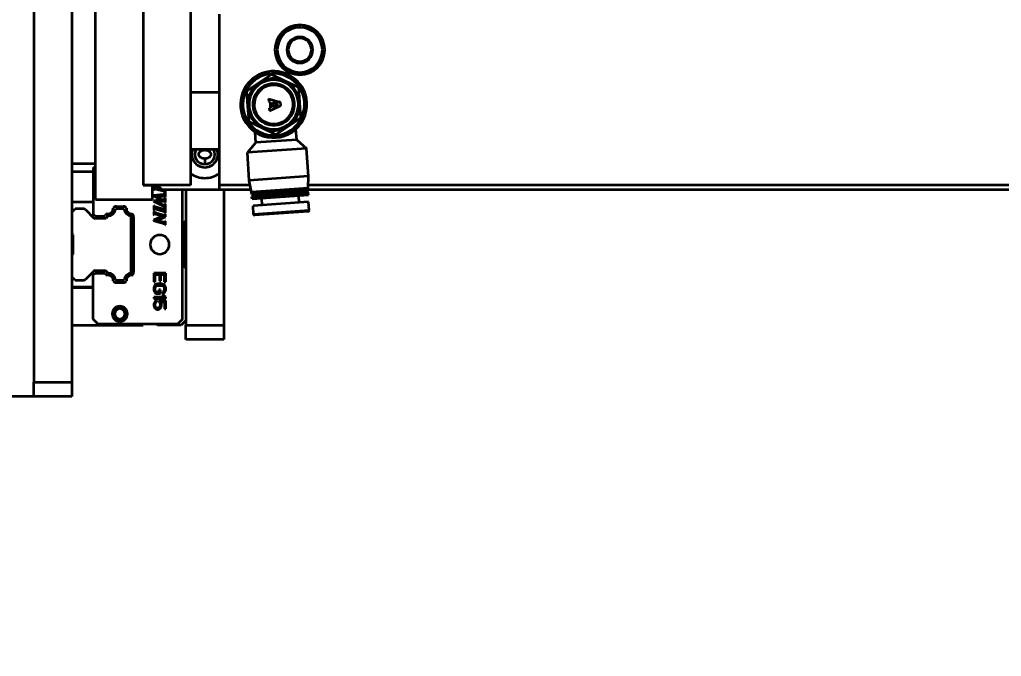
# Model space of a CAD drawing. Header units: millimetres. Extents: x 914 to 910632, y -176 to 682692.
# Drawn here: x 27056.8 to 27263.5, y 14472 to 14606.1 of the extents above; entities that cross this region are included whole.
import ezdxf

# ---------------------------------------------------------------- set-up
doc = ezdxf.new("R2010")
doc.units = ezdxf.units.MM
doc.layers.add('画图', color=3, linetype='Continuous', lineweight=30)
doc.styles.get("Standard").update_dxf_attribs({"font": 'arial.ttf'})
doc.dimstyles.new('INTE$0', dxfattribs={"dimscale": 80, "dimtxt": 3.5, "dimasz": 3, "dimexe": 3, "dimexo": 0, "dimgap": 1, "dimtad": 1, "dimdec": 0, "dimdsep": 46, "dimtxsty": 'Standard', "dimcen": 0, "dimclrd": 1, "dimclre": 1, "dimclrt": 3, "dimaunit": 1, "dimadec": 1, "dimazin": 2, "dimtfac": 1, "dimtdec": 0, "dimtmove": 0, "dimatfit": 0, "dimfxl": 1, "dimarcsym": 0})

# ---------------------------------------------------------------- blocks, each defined once
blk = doc.blocks.new('33333')
at = {"color": 7, "linetype": 'Continuous', "lineweight": 35}
for p, q in [((1176349.7, -765066.06), (1176349.7, -765414.06)), ((1176365.7, -765066.06), (1176365.7, -765414.06)), ((1176375.7, -765337.06), (1176375.7, -765143.06)), ((1176395.7, -765149.06), (1176395.7, -765331.06)), ((1176415.7, -765149.06), (1176415.7, -765331.06)), ((1176427.7, -765259.06), (1176427.7, -765331.06)), ((1176461.7, -765264.56), (1176461.7, -765263.56)), ((1176449.8, -765284.39), (1176444.54, -765287.95)), ((1176455.51, -765287.17), (1176449.8, -765284.39)), ((1176461.7, -765283.56), (1176461.7, -765284.56)), ((1176444.54, -765287.95), (1176439.28, -765291.5)), ((1176461.22, -765289.95), (1176455.51, -765287.17)), ((1176427.7, -765292.06), (1176415.7, -765292.06)), ((1176439.28, -765291.5), (1176439.72, -765297.84)), ((1176461.67, -765296.29), (1176461.22, -765289.95)), ((1176442.52, -765297.64), (1176441.92, -765297.68)), ((1176448.52, -765294.69), (1176452.97, -765295.96)), ((1176448.52, -765294.69), (1176448.6, -765295.75)), ((1176448.6, -765295.75), (1176449.11, -765295.9)), ((1176449.11, -765295.9), (1176449.29, -765298.44)), ((1176450.13, -765296.19), (1176450.26, -765298.01)), ((1176450.13, -765296.19), (1176452.16, -765296.77)), ((1176450.26, -765298.01), (1176452.19, -765297.15)), ((1176458.88, -765296.49), (1176459.47, -765296.44)), ((1176461.07, -765296.33), (1176461.67, -765296.29)), ((1176462.12, -765302.62), (1176461.67, -765296.29)), ((1176463.66, -765296.15), (1176464.66, -765296.08)), ((1176437.73, -765297.98), (1176436.73, -765298.05)), ((1176440.32, -765297.8), (1176439.72, -765297.84)), ((1176439.72, -765297.84), (1176440.17, -765304.17)), ((1176449.29, -765298.44), (1176448.8, -765298.66)), ((1176448.8, -765298.66), (1176448.88, -765299.72)), ((1176448.88, -765299.72), (1176453.1, -765297.84)), ((1176440.17, -765304.17), (1176445.88, -765306.95)), ((1176456.85, -765306.18), (1176462.12, -765302.62)), ((1176443.21, -765313.13), (1176442.9, -765308.69)), ((1176445.88, -765306.95), (1176451.59, -765309.73)), ((1176451.59, -765309.73), (1176456.85, -765306.18)), ((1176460.37, -765311.92), (1176460.05, -765307.48)), ((1176443.21, -765313.13), (1176439.6, -765317.3)), ((1176460.37, -765311.92), (1176443.21, -765313.13)), ((1176460.37, -765311.92), (1176464.53, -765315.54)), ((1176427.7, -765316.06), (1176415.7, -765316.06)), ((1176464.53, -765315.54), (1176439.6, -765317.3)), ((1176440.43, -765329.07), (1176439.6, -765317.3)), ((1176465.36, -765327.3), (1176464.53, -765315.54)), ((1176375.7, -765322.06), (1176365.7, -765322.06)), ((1176421.7, -765319.9), (1176421.7, -765322.26)), ((1176374.7, -765324.06), (1176375.7, -765323.06)), ((1176374.7, -765324.66), (1176375.7, -765323.66)), ((1176374.7, -765324.06), (1176374.7, -765324.66)), ((1176374.7, -765324.66), (1176374.7, -765343.25)), ((1176465.36, -765327.3), (1176440.43, -765329.07)), ((1176441.28, -765334.02), (1176440.43, -765329.07)), ((1176465.22, -765332.33), (1176465.36, -765327.3)), ((1176395.7, -765331.06), (1176399.7, -765331.06)), ((1176415.7, -765331.06), (1176395.7, -765331.06)), ((1176399.7, -765337.06), (1176399.7, -765331.06)), ((1176404.14, -765334.96), (1176400.12, -765335.41)), ((1176400.2, -765331.2), (1176400.2, -765333.04)), ((1176400.38, -765331.25), (1176400.2, -765331.2)), ((1176400.2, -765333.04), (1176400.38, -765333.1)), ((1176403.06, -765332.43), (1176401.23, -765331.92)), ((1176401.23, -765332.68), (1176404.09, -765333.48)), ((1176401.7, -765331.06), (1176403.7, -765333.06)), ((1176427.7, -765333.06), (1176403.7, -765333.06)), ((1176404.93, -765334.16), (1176405.12, -765334.22)), ((1176405.12, -765334.37), (1176404.93, -765334.32)), ((1176405.12, -765334.22), (1176405.12, -765333.06)), ((1176405.12, -765336.17), (1176405.12, -765334.37)), ((1176412.3, -765387.46), (1176412.3, -765333.06)), ((1176413.7, -765333.06), (1176413.7, -765390.06)), ((1176440.77, -765331.06), (1176427.7, -765331.06)), ((1176427.7, -765331.06), (1176427.7, -765333.06)), ((1176441.11, -765333.06), (1176427.7, -765333.06)), ((1176429.7, -765333.06), (1176429.7, -765390.06)), ((1176465.22, -765332.33), (1176441.28, -765334.02)), ((1176441.45, -765335.01), (1176441.38, -765334.01)), ((1176465.19, -765333.33), (1176441.45, -765335.01)), ((1176465.26, -765334.33), (1176441.52, -765336.01)), ((1176464.73, -765333.87), (1176441.98, -765335.47)), ((1176464.73, -765333.87), (1176465.19, -765333.33)), ((1176464.73, -765333.87), (1176465.26, -765334.33)), ((1176465.19, -765333.33), (1176465.12, -765332.33)), ((1176975.11, -765333.06), (1176465.17, -765333.06)), ((1176974.77, -765331.06), (1176465.26, -765331.06)), ((1176465.33, -765335.33), (1176465.26, -765334.33)), ((1176365.7, -765338.06), (1176374.7, -765338.06)), ((1176375.7, -765337.06), (1176399.7, -765337.06)), ((1176400.12, -765335.41), (1176400.12, -765335.55)), ((1176400.12, -765335.55), (1176403.34, -765337.25)), ((1176403.34, -765337.25), (1176400.12, -765337.68)), ((1176400.12, -765337.68), (1176400.12, -765337.83)), ((1176400.12, -765337.83), (1176404.03, -765339.78)), ((1176401.66, -765335.95), (1176404.14, -765335.68)), ((1176403.93, -765337.17), (1176401.66, -765335.95)), ((1176401.68, -765338.21), (1176404.08, -765337.86)), ((1176403.93, -765339.33), (1176401.68, -765338.21)), ((1176404.41, -765337.11), (1176403.93, -765337.17)), ((1176404.93, -765336.11), (1176405.12, -765336.17)), ((1176405.12, -765336.54), (1176404.93, -765336.49)), ((1176404.93, -765338.28), (1176405.12, -765338.34)), ((1176405.12, -765338.34), (1176405.12, -765336.54)), ((1176441.98, -765335.47), (1176441.45, -765335.01)), ((1176441.98, -765335.47), (1176441.52, -765336.01)), ((1176441.59, -765337.01), (1176441.52, -765336.01)), ((1176465.33, -765335.33), (1176441.59, -765337.01)), ((1176465.33, -765338.13), (1176441.99, -765339.78)), ((1176445.88, -765339.51), (1176445.68, -765336.72)), ((1176461.44, -765338.41), (1176461.24, -765335.62)), ((1176465.58, -765341.73), (1176465.33, -765338.13)), ((1176365.7, -765342.46), (1176367.1, -765341.06)), ((1176365.7, -765342.46), (1176365.7, -765351.36)), ((1176370.68, -765341.06), (1176367.1, -765341.06)), ((1176371.39, -765341.36), (1176374.92, -765344.89)), ((1176384.43, -765340.06), (1176387.36, -765340.06)), ((1176387.36, -765341.06), (1176384.43, -765341.06)), ((1176400.2, -765339.66), (1176400.2, -765341.51)), ((1176400.38, -765339.72), (1176400.2, -765339.66)), ((1176400.2, -765341.51), (1176400.38, -765341.56)), ((1176400.2, -765342.12), (1176400.2, -765343.61)), ((1176400.38, -765342.17), (1176400.2, -765342.12)), ((1176404.09, -765341.18), (1176401.23, -765340.38)), ((1176401.23, -765341.15), (1176404.09, -765341.95)), ((1176404.59, -765343.81), (1176402.23, -765343.16)), ((1176405.12, -765339.16), (1176404.93, -765339.11)), ((1176404.93, -765340.54), (1176405.12, -765340.59)), ((1176405.12, -765340.77), (1176404.93, -765340.72)), ((1176404.93, -765342.63), (1176405.12, -765342.68)), ((1176405.12, -765343.23), (1176404.93, -765343.18)), ((1176405.12, -765340.59), (1176405.12, -765339.16)), ((1176405.12, -765342.68), (1176405.12, -765340.77)), ((1176405.12, -765344.43), (1176405.12, -765343.23)), ((1176442.24, -765343.38), (1176441.99, -765339.78)), ((1176465.58, -765341.73), (1176442.24, -765343.38)), ((1176465.21, -765342.15), (1176442.67, -765343.75)), ((1176375.51, -765344.06), (1176374.7, -765343.25)), ((1176374.7, -765344.66), (1176374.7, -765343.25)), ((1176379.66, -765345.06), (1176375.34, -765345.06)), ((1176375.51, -765344.06), (1176379.25, -765344.06)), ((1176380.24, -765343.32), (1176379.67, -765343.89)), ((1176380.96, -765344.01), (1176380.08, -765344.89)), ((1176380.96, -765344), (1176381.04, -765344.01)), ((1176390.7, -765367.72), (1176390.7, -765344.4)), ((1176391.7, -765344.4), (1176391.7, -765367.72)), ((1176404.12, -765344.04), (1176400.12, -765345.74)), ((1176400.12, -765345.74), (1176400.12, -765345.94)), ((1176400.12, -765345.94), (1176402.92, -765346.72)), ((1176400.2, -765343.61), (1176400.38, -765343.66)), ((1176401.23, -765343.23), (1176404.12, -765344.04)), ((1176401.44, -765345.93), (1176405.12, -765344.43)), ((1176404.09, -765346.69), (1176401.44, -765345.93)), ((1176405.12, -765346.27), (1176404.93, -765346.22)), ((1176405.12, -765347.79), (1176405.12, -765346.27)), ((1176413.7, -765346.06), (1176412.7, -765347.06)), ((1176412.7, -765347.06), (1176412.7, -765348.46)), ((1176366.3, -765351.96), (1176365.7, -765351.36)), ((1176404.93, -765347.74), (1176405.12, -765347.79)), ((1176412.3, -765348.06), (1176413.3, -765349.06)), ((1176413.3, -765349.06), (1176413.3, -765363.06)), ((1176366.3, -765360.16), (1176366.3, -765351.96)), ((1176365.7, -765360.76), (1176366.3, -765360.16)), ((1176365.7, -765360.76), (1176365.7, -765369.66)), ((1176413.3, -765363.06), (1176412.3, -765364.06)), ((1176412.7, -765363.66), (1176412.7, -765365.06)), ((1176374.92, -765367.24), (1176371.39, -765370.77)), ((1176374.7, -765367.46), (1176374.7, -765368.88)), ((1176375.34, -765367.06), (1176379.66, -765367.06)), ((1176380.97, -765368.12), (1176380.08, -765367.24)), ((1176412.7, -765365.06), (1176413.7, -765366.06)), ((1176367.1, -765371.06), (1176365.7, -765369.66)), ((1176367.1, -765371.06), (1176370.68, -765371.06)), ((1176374.7, -765368.88), (1176375.51, -765368.06)), ((1176374.7, -765387.46), (1176374.7, -765368.88)), ((1176375.51, -765368.06), (1176379.25, -765368.06)), ((1176379.67, -765368.24), (1176380.24, -765368.81)), ((1176384.43, -765371.06), (1176387.36, -765371.06)), ((1176384.43, -765372.06), (1176387.36, -765372.06)), ((1176405.2, -765368.06), (1176400.2, -765368.06)), ((1176400.2, -765368.06), (1176400.2, -765371.81)), ((1176400.2, -765371.81), (1176400.83, -765371.81)), ((1176400.83, -765371.81), (1176400.83, -765368.69)), ((1176400.83, -765368.69), (1176402.54, -765368.69)), ((1176402.54, -765368.69), (1176402.54, -765371.4)), ((1176402.54, -765371.4), (1176403.17, -765371.4)), ((1176403.17, -765371.4), (1176403.17, -765368.69)), ((1176403.17, -765368.69), (1176404.56, -765368.69)), ((1176404.56, -765368.69), (1176404.56, -765371.81)), ((1176404.56, -765371.81), (1176405.2, -765371.81)), ((1176405.2, -765371.81), (1176405.2, -765368.06)), ((1176374.7, -765374.06), (1176365.7, -765374.06)), ((1176400.3, -765373.79), (1176400.2, -765374.31)), ((1176400.2, -765374.31), (1176400.2, -765375.25)), ((1176400.2, -765375.25), (1176400.3, -765375.77)), ((1176400.52, -765373.38), (1176400.3, -765373.79)), ((1176400.3, -765375.77), (1176400.52, -765376.19)), ((1176400.94, -765372.96), (1176400.52, -765373.38)), ((1176400.52, -765376.19), (1176400.94, -765376.61)), ((1176400.83, -765374.31), (1176400.94, -765373.9)), ((1176400.83, -765375.25), (1176400.83, -765374.31)), ((1176400.94, -765375.67), (1176400.83, -765375.25)), ((1176401.37, -765372.75), (1176400.94, -765372.96)), ((1176400.94, -765373.9), (1176401.15, -765373.58)), ((1176401.15, -765375.98), (1176400.94, -765375.67)), ((1176401.15, -765373.58), (1176401.47, -765373.38)), ((1176401.47, -765376.08), (1176401.15, -765375.98)), ((1176401.9, -765372.65), (1176401.37, -765372.75)), ((1176401.47, -765373.38), (1176401.9, -765373.27)), ((1176402.32, -765376.08), (1176401.47, -765376.08)), ((1176403.49, -765372.65), (1176401.9, -765372.65)), ((1176401.9, -765373.27), (1176403.49, -765373.27)), ((1176402.96, -765375.15), (1176402.32, -765375.15)), ((1176402.32, -765375.15), (1176402.32, -765376.08)), ((1176402.96, -765376.71), (1176402.96, -765375.15)), ((1176404.03, -765372.75), (1176403.49, -765372.65)), ((1176403.49, -765373.27), (1176403.92, -765373.38)), ((1176403.92, -765373.38), (1176404.24, -765373.58)), ((1176404.24, -765375.98), (1176403.92, -765376.08)), ((1176403.92, -765376.08), (1176403.92, -765376.71)), ((1176404.45, -765372.96), (1176404.03, -765372.75)), ((1176404.24, -765373.58), (1176404.45, -765373.9)), ((1176404.45, -765375.67), (1176404.24, -765375.98)), ((1176404.88, -765373.38), (1176404.45, -765372.96)), ((1176404.45, -765373.9), (1176404.56, -765374.31)), ((1176404.56, -765375.25), (1176404.45, -765375.67)), ((1176404.45, -765376.61), (1176404.88, -765376.19)), ((1176404.56, -765374.31), (1176404.56, -765375.25)), ((1176405.09, -765373.79), (1176404.88, -765373.38)), ((1176404.88, -765376.19), (1176405.09, -765375.77)), ((1176405.2, -765374.31), (1176405.09, -765373.79)), ((1176405.09, -765375.77), (1176405.2, -765375.25)), ((1176405.2, -765375.25), (1176405.2, -765374.31)), ((1176404.34, -765378.17), (1176400.2, -765378.17)), ((1176400.2, -765378.17), (1176400.2, -765378.79)), ((1176400.2, -765378.79), (1176405.2, -765378.79)), ((1176400.62, -765380.15), (1176400.3, -765380.67)), ((1176401.05, -765379.83), (1176400.62, -765380.15)), ((1176400.94, -765376.61), (1176401.37, -765376.71)), ((1176401.47, -765379.63), (1176401.05, -765379.83)), ((1176401.05, -765380.46), (1176401.47, -765380.25)), ((1176401.37, -765376.71), (1176402.96, -765376.71)), ((1176401.47, -765380.25), (1176401.47, -765379.63)), ((1176405.2, -765379.63), (1176402.43, -765379.63)), ((1176402.43, -765379.63), (1176402.43, -765380.36)), ((1176402.43, -765380.36), (1176402.75, -765380.77)), ((1176403.28, -765380.67), (1176402.96, -765380.15)), ((1176402.96, -765380.15), (1176404.66, -765380.15)), ((1176404.45, -765377.54), (1176403.6, -765377.54)), ((1176403.6, -765377.54), (1176404.34, -765378.17)), ((1176403.92, -765376.71), (1176404.45, -765376.61)), ((1176405.2, -765378.17), (1176404.45, -765377.54)), ((1176404.66, -765380.15), (1176404.66, -765383.17)), ((1176405.2, -765378.79), (1176405.2, -765378.17)), ((1176405.2, -765383.17), (1176405.2, -765379.63)), ((1176385.9, -765383.06), (1176385.9, -765382.06)), ((1176400.3, -765380.67), (1176400.2, -765381.19)), ((1176400.2, -765381.19), (1176400.2, -765381.81)), ((1176400.2, -765381.81), (1176400.3, -765382.33)), ((1176400.3, -765382.33), (1176400.62, -765382.86)), ((1176400.62, -765382.86), (1176401.05, -765383.17)), ((1176400.73, -765381.19), (1176400.83, -765380.77)), ((1176400.73, -765381.81), (1176400.73, -765381.19)), ((1176400.83, -765382.23), (1176400.73, -765381.81)), ((1176400.83, -765380.77), (1176401.05, -765380.46)), ((1176401.05, -765382.54), (1176400.83, -765382.23)), ((1176401.37, -765382.75), (1176401.05, -765382.54)), ((1176401.05, -765383.17), (1176401.58, -765383.38)), ((1176401.69, -765382.86), (1176401.37, -765382.75)), ((1176401.58, -765383.38), (1176402, -765383.38)), ((1176401.9, -765382.86), (1176401.69, -765382.86)), ((1176402.22, -765382.75), (1176401.9, -765382.86)), ((1176402, -765383.38), (1176402.54, -765383.17)), ((1176402.54, -765382.54), (1176402.22, -765382.75)), ((1176402.75, -765382.23), (1176402.54, -765382.54)), ((1176402.54, -765383.17), (1176402.96, -765382.86)), ((1176402.75, -765380.77), (1176402.86, -765381.19)), ((1176402.86, -765381.81), (1176402.75, -765382.23)), ((1176402.86, -765381.19), (1176402.86, -765381.81)), ((1176402.96, -765382.86), (1176403.28, -765382.33)), ((1176403.39, -765381.19), (1176403.28, -765380.67)), ((1176403.28, -765382.33), (1176403.39, -765381.81)), ((1176403.39, -765381.81), (1176403.39, -765381.19)), ((1176404.66, -765383.17), (1176405.2, -765383.17)), ((1176376.7, -765389.46), (1176374.7, -765387.46)), ((1176385.9, -765387.46), (1176385.9, -765388.46)), ((1176412.3, -765387.46), (1176410.3, -765389.46)), ((1176413.7, -765388.06), (1176411.7, -765390.06)), ((1176365.7, -765390.06), (1176395.7, -765390.06)), ((1176376.7, -765389.46), (1176410.3, -765389.46)), ((1176395.7, -765389.46), (1176395.7, -765390.06)), ((1176401.7, -765390.06), (1176401.1, -765389.46)), ((1176411.7, -765390.06), (1176401.7, -765390.06)), ((1176413.7, -765390.06), (1176429.7, -765390.06)), ((1176413.7, -765396.06), (1176413.7, -765390.06)), ((1176429.7, -765390.06), (1176429.7, -765396.06)), ((1176429.7, -765396.06), (1176413.7, -765396.06)), ((1176349.7, -765414.06), (1176365.7, -765414.06)), ((1176349.7, -765420.06), (1176349.7, -765414.06)), ((1176365.7, -765414.06), (1176365.7, -765420.06)), ((1176349.7, -765420.06), (1176337.7, -765420.06)), ((1176365.7, -765420.06), (1176349.7, -765420.06))]:
    blk.add_line(p, q, dxfattribs=at)
at = {"color": 8, "linetype": 'Continuous', "lineweight": 35}
for p, q in [((1176461.7, -765269.15), (1176461.7, -765268.56)), ((1176461.7, -765278.98), (1176461.7, -765279.56)), ((1176421.7, -765316.23), (1176421.7, -765316.06)), ((1176374.7, -765325.37), (1176365.7, -765325.37)), ((1176374.7, -765374.34), (1176365.7, -765374.34))]:
    blk.add_line(p, q, dxfattribs=at)
at = {"color": 7, "linetype": 'Continuous', "lineweight": 35}
for centre, radius, start, end in [((1176461.7, -765274.06), 10.5, 90, 270), ((1176461.7, -765274.06), 9.5, 90, 270), ((1176461.7, -765274.06), 10.5, 270, 90), ((1176461.7, -765274.06), 9.5, 270, 90), ((1176461.7, -765274.06), 5.5, 90, 270), ((1176461.7, -765274.06), 5.5, 270, 90), ((1176461.7, -765274.06), 4.92, 90, 270), ((1176461.7, -765274.06), 4.92, 270, 90), ((1176450.7, -765297.06), 14, 4.0439, 184.0439), ((1176450.7, -765297.06), 13, 4.0439, 184.0439), ((1176450.7, -765297.06), 11, 4.0439, 184.0439), ((1176450.7, -765297.06), 10.4, 4.0439, 184.0439), ((1176450.7, -765297.06), 8.8, 4.0439, 184.0439), ((1176450.7, -765297.06), 8.2, 4.0439, 184.0439), ((1176450.7, -765297.06), 14, 184.0439, 4.0439), ((1176450.7, -765297.06), 13, 184.0439, 4.0439), ((1176450.7, -765297.06), 11, 184.0439, 4.0439), ((1176450.7, -765297.06), 10.4, 184.0439, 4.0439), ((1176450.7, -765297.06), 8.8, 184.0439, 4.0439), ((1176450.7, -765297.06), 8.2, 184.0439, 4.0439), ((1176452.11, -765296.96), 0.2, 294.0439, 74.0439), ((1176452.69, -765296.92), 1, 294.0439, 74.0439), ((1176421.7, -765318.06), 5.5, 158.6763, 270), ((1176421.7, -765318.06), 4.2, 151.5631, 270), ((1176421.7, -765318.06), 5.5, 270, 21.3237), ((1176421.7, -765318.06), 4.2, 270, 28.4369), ((1176421.7, -765318.06), 10, 233.1301, 270), ((1176421.7, -765318.06), 10, 270, 306.8699), ((1176370.68, -765342.06), 1, 45, 90), ((1176381.37, -765344.45), 1.6, 119.4352, 134.9999), ((1176381.04, -765341.01), 2.1, 257.5339, 7.0266), ((1176381.04, -765341.01), 3, 269.9971, 355.8923), ((1176384.43, -765341.66), 1.6, 90.0003, 145.1244), ((1176384.43, -765341.66), 0.6, 89.9977, 132.3981), ((1176387.36, -765341.66), 1.6, 34.8756, 89.9998), ((1176387.36, -765341.66), 0.6, 47.6019, 90), ((1176390.75, -765341.01), 3, 184.1077, 265.8923), ((1176390.75, -765341.01), 2.1, 172.9734, 277.0266), ((1176390.1, -765344.4), 1.6, 0, 55.1244), ((1176465.18, -765341.75), 0.4, 274.0439, 4.0439), ((1176375.34, -765344.46), 0.6, 225, 270), ((1176379.25, -765343.46), 0.6, 270, 314.9999), ((1176379.66, -765344.46), 0.6, 270, 314.9999), ((1176390.1, -765344.4), 0.6, 0, 42.3981), ((1176442.64, -765343.35), 0.4, 184.0439, 274.0439), ((1176402.7, -765356.06), 4, 90, 270), ((1176402.7, -765356.06), 4, 270, 90), ((1176375.34, -765367.66), 0.6, 90, 135), ((1176379.66, -765367.66), 0.6, 45.0001, 90), ((1176390.1, -765367.72), 0.6, 317.6019, 0), ((1176390.1, -765367.72), 1.6, 304.8756, 0), ((1176370.68, -765370.06), 1, 270.0032, 315), ((1176379.25, -765368.66), 0.6, 45, 90), ((1176381.37, -765367.68), 1.6, 225.0001, 240.5643), ((1176381.04, -765371.12), 2.1, 90, 102.4665), ((1176381.04, -765371.12), 3, 4.1077, 91.3442), ((1176381.04, -765371.12), 2.1, 352.9734, 90), ((1176384.43, -765370.46), 1.6, 214.8756, 270), ((1176384.43, -765370.46), 0.6, 227.6019, 270), ((1176387.36, -765370.46), 0.6, 270.005, 312.3981), ((1176387.36, -765370.46), 1.6, 270.0011, 325.1244), ((1176390.75, -765371.12), 3, 94.1077, 175.8923), ((1176390.75, -765371.12), 2.1, 90, 187.0266), ((1176390.75, -765371.12), 2.1, 82.9734, 90), ((1176385.9, -765385.26), 3.2, 90, 270), ((1176385.9, -765385.26), 2.2, 90, 270), ((1176385.9, -765385.26), 3.2, 270, 90), ((1176385.9, -765385.26), 2.2, 270, 90)]:
    blk.add_arc(centre, radius, start, end, dxfattribs=at)
for points, knots in [([(1176421.7, -765319.9), (1176421.43, -765319.88), (1176420.85, -765319.84), (1176420.05, -765319.5), (1176419.48, -765319.01), (1176419.21, -765318.49), (1176419.14, -765318.07), (1176419.21, -765317.64), (1176419.48, -765317.12), (1176420.05, -765316.63), (1176420.85, -765316.29), (1176421.43, -765316.25), (1176421.7, -765316.23)], [0, 0, 0, 0, 0.115406, 0.249402, 0.374345, 0.441616, 0.4998, 0.558046, 0.625411, 0.750043, 0.88438, 1, 1, 1, 1]), ([(1176421.7, -765316.23), (1176421.96, -765316.25), (1176422.54, -765316.29), (1176423.34, -765316.63), (1176423.91, -765317.12), (1176424.18, -765317.64), (1176424.25, -765318.06), (1176424.18, -765318.49), (1176423.92, -765319), (1176423.34, -765319.5), (1176422.54, -765319.84), (1176421.96, -765319.88), (1176421.7, -765319.9)], [0, 0, 0, 0, 0.11542, 0.249441, 0.374323, 0.441591, 0.499769, 0.557984, 0.625297, 0.750056, 0.884385, 1, 1, 1, 1]), ([(1176400.58, -765331.67), (1176400.55, -765331.65), (1176400.49, -765331.6), (1176400.42, -765331.45), (1176400.4, -765331.33), (1176400.38, -765331.25)], [0, 0, 0, 0, 0.228564, 0.489438, 1, 1, 1, 1]), ([(1176400.38, -765333.1), (1176400.39, -765333.03), (1176400.4, -765332.91), (1176400.44, -765332.77), (1176400.51, -765332.67), (1176400.56, -765332.64), (1176400.59, -765332.63)], [0, 0, 0, 0, 0.369685, 0.656194, 0.837124, 1, 1, 1, 1]), ([(1176401.23, -765331.92), (1176401.08, -765331.87), (1176400.86, -765331.81), (1176400.65, -765331.7), (1176400.58, -765331.67)], [0, 0, 0, 0, 0.670747, 1, 1, 1, 1]), ([(1176400.59, -765332.63), (1176400.63, -765332.62), (1176400.73, -765332.59), (1176400.94, -765332.61), (1176401.11, -765332.65), (1176401.23, -765332.68)], [0, 0, 0, 0, 0.195524, 0.452952, 1, 1, 1, 1]), ([(1176404.09, -765333.48), (1176404.26, -765333.53), (1176404.47, -765333.59), (1176404.7, -765333.71), (1176404.76, -765333.76), (1176404.78, -765333.78)], [0, 0, 0, 0, 0.694556, 0.871821, 1, 1, 1, 1]), ([(1176404.84, -765334.75), (1176404.83, -765334.76), (1176404.8, -765334.8), (1176404.71, -765334.84), (1176404.49, -765334.92), (1176404.29, -765334.94), (1176404.14, -765334.96)], [0, 0, 0, 0, 0.077812, 0.180815, 0.403167, 1, 1, 1, 1]), ([(1176404.78, -765333.78), (1176404.82, -765333.84), (1176404.9, -765333.96), (1176404.92, -765334.1), (1176404.93, -765334.16)], [0, 0, 0, 0, 0.521732, 1, 1, 1, 1]), ([(1176404.93, -765334.32), (1176404.93, -765334.41), (1176404.93, -765334.56), (1176404.87, -765334.7), (1176404.84, -765334.75)], [0, 0, 0, 0, 0.630356, 1, 1, 1, 1]), ([(1176404.08, -765337.86), (1176404.15, -765337.85), (1176404.26, -765337.84), (1176404.36, -765337.83), (1176404.4, -765337.82)], [0, 0, 0, 0, 0.650906, 1, 1, 1, 1]), ([(1176404.14, -765335.68), (1176404.2, -765335.67), (1176404.28, -765335.66), (1176404.37, -765335.65), (1176404.4, -765335.65)], [0, 0, 0, 0, 0.616457, 1, 1, 1, 1]), ([(1176404.4, -765335.65), (1176404.44, -765335.65), (1176404.5, -765335.64), (1176404.55, -765335.64), (1176404.58, -765335.64)], [0, 0, 0, 0, 0.597528, 1, 1, 1, 1]), ([(1176404.4, -765337.82), (1176404.44, -765337.82), (1176404.49, -765337.81), (1176404.54, -765337.81), (1176404.57, -765337.81)], [0, 0, 0, 0, 0.609618, 1, 1, 1, 1]), ([(1176404.84, -765336.91), (1176404.81, -765336.94), (1176404.77, -765337), (1176404.62, -765337.07), (1176404.5, -765337.09), (1176404.41, -765337.11)], [0, 0, 0, 0, 0.2178915, 0.4749706, 1, 1, 1, 1]), ([(1176404.57, -765337.81), (1176404.62, -765337.81), (1176404.71, -765337.82), (1176404.78, -765337.87), (1176404.81, -765337.89)], [0, 0, 0, 0, 0.6006429, 1, 1, 1, 1]), ([(1176404.58, -765335.64), (1176404.61, -765335.65), (1176404.67, -765335.65), (1176404.75, -765335.68), (1176404.81, -765335.73), (1176404.83, -765335.76), (1176404.85, -765335.78)], [0, 0, 0, 0, 0.304939, 0.576526, 0.783687, 1, 1, 1, 1]), ([(1176404.81, -765337.89), (1176404.82, -765337.9), (1176404.84, -765337.93), (1176404.87, -765337.98), (1176404.91, -765338.1), (1176404.92, -765338.21), (1176404.93, -765338.28)], [0, 0, 0, 0, 0.1107047, 0.2530794, 0.430947, 1, 1, 1, 1]), ([(1176404.93, -765336.49), (1176404.93, -765336.58), (1176404.93, -765336.73), (1176404.86, -765336.86), (1176404.84, -765336.91)], [0, 0, 0, 0, 0.616236, 1, 1, 1, 1]), ([(1176404.85, -765335.78), (1176404.87, -765335.84), (1176404.92, -765335.94), (1176404.93, -765336.06), (1176404.93, -765336.11)], [0, 0, 0, 0, 0.535435, 1, 1, 1, 1]), ([(1176400.58, -765340.14), (1176400.55, -765340.11), (1176400.49, -765340.06), (1176400.42, -765339.92), (1176400.4, -765339.8), (1176400.38, -765339.72)], [0, 0, 0, 0, 0.228565, 0.489438, 1, 1, 1, 1]), ([(1176400.38, -765341.56), (1176400.39, -765341.5), (1176400.4, -765341.38), (1176400.44, -765341.23), (1176400.51, -765341.13), (1176400.56, -765341.11), (1176400.59, -765341.09)], [0, 0, 0, 0, 0.369685, 0.656194, 0.837124, 1, 1, 1, 1]), ([(1176400.58, -765342.58), (1176400.52, -765342.51), (1176400.42, -765342.39), (1176400.39, -765342.24), (1176400.38, -765342.17)], [0, 0, 0, 0, 0.5603855, 1, 1, 1, 1]), ([(1176400.38, -765343.66), (1176400.39, -765343.54), (1176400.41, -765343.39), (1176400.47, -765343.22), (1176400.51, -765343.18), (1176400.53, -765343.16)], [0, 0, 0, 0, 0.687606, 0.864827, 1, 1, 1, 1]), ([(1176400.53, -765343.16), (1176400.54, -765343.16), (1176400.56, -765343.15), (1176400.6, -765343.14), (1176400.68, -765343.13), (1176400.9, -765343.15), (1176401.09, -765343.2), (1176401.23, -765343.23)], [0, 0, 0, 0, 0.046629, 0.104173, 0.174546, 0.396184, 1, 1, 1, 1]), ([(1176401.23, -765340.38), (1176401.08, -765340.34), (1176400.86, -765340.28), (1176400.65, -765340.17), (1176400.58, -765340.14)], [0, 0, 0, 0, 0.670747, 1, 1, 1, 1]), ([(1176402.23, -765343.16), (1176401.81, -765343.04), (1176401.3, -765342.9), (1176400.77, -765342.69), (1176400.64, -765342.62), (1176400.6, -765342.59), (1176400.58, -765342.58)], [0, 0, 0, 0, 0.739867, 0.91964, 0.966319, 1, 1, 1, 1]), ([(1176400.59, -765341.09), (1176400.63, -765341.08), (1176400.73, -765341.06), (1176400.94, -765341.08), (1176401.11, -765341.12), (1176401.23, -765341.15)], [0, 0, 0, 0, 0.195524, 0.452952, 1, 1, 1, 1]), ([(1176404.44, -765339.57), (1176404.37, -765339.54), (1176404.2, -765339.47), (1176404.03, -765339.38), (1176403.93, -765339.33)], [0, 0, 0, 0, 0.416567, 1, 1, 1, 1]), ([(1176404.03, -765339.78), (1176404.16, -765339.85), (1176404.37, -765339.95), (1176404.58, -765340.08), (1176404.65, -765340.12)], [0, 0, 0, 0, 0.633657, 1, 1, 1, 1]), ([(1176404.71, -765341.22), (1176404.67, -765341.23), (1176404.58, -765341.26), (1176404.36, -765341.25), (1176404.2, -765341.21), (1176404.09, -765341.18)], [0, 0, 0, 0, 0.196722, 0.453562, 1, 1, 1, 1]), ([(1176404.09, -765341.95), (1176404.26, -765342), (1176404.47, -765342.06), (1176404.7, -765342.17), (1176404.76, -765342.22), (1176404.78, -765342.25)], [0, 0, 0, 0, 0.694556, 0.871821, 1, 1, 1, 1]), ([(1176404.64, -765339.62), (1176404.61, -765339.61), (1176404.54, -765339.61), (1176404.47, -765339.58), (1176404.44, -765339.57)], [0, 0, 0, 0, 0.523442, 1, 1, 1, 1]), ([(1176404.87, -765339.49), (1176404.85, -765339.51), (1176404.83, -765339.55), (1176404.75, -765339.61), (1176404.68, -765339.61), (1176404.64, -765339.62)], [0, 0, 0, 0, 0.271555, 0.536817, 1, 1, 1, 1]), ([(1176404.65, -765340.12), (1176404.72, -765340.18), (1176404.86, -765340.29), (1176404.91, -765340.46), (1176404.93, -765340.54)], [0, 0, 0, 0, 0.530367, 1, 1, 1, 1]), ([(1176404.93, -765340.72), (1176404.92, -765340.79), (1176404.91, -765340.92), (1176404.86, -765341.07), (1176404.8, -765341.17), (1176404.74, -765341.21), (1176404.71, -765341.22)], [0, 0, 0, 0, 0.369418, 0.658958, 0.841196, 1, 1, 1, 1]), ([(1176404.78, -765342.25), (1176404.82, -765342.31), (1176404.9, -765342.42), (1176404.92, -765342.56), (1176404.93, -765342.63)], [0, 0, 0, 0, 0.521732, 1, 1, 1, 1]), ([(1176404.93, -765343.18), (1176404.92, -765343.26), (1176404.9, -765343.39), (1176404.86, -765343.51), (1176404.84, -765343.56)], [0, 0, 0, 0, 0.62182, 1, 1, 1, 1]), ([(1176404.93, -765339.11), (1176404.93, -765339.2), (1176404.93, -765339.33), (1176404.88, -765339.45), (1176404.87, -765339.49)], [0, 0, 0, 0, 0.629418, 1, 1, 1, 1]), ([(1176402.92, -765346.72), (1176403.39, -765346.86), (1176403.97, -765347.02), (1176404.57, -765347.24), (1176404.71, -765347.31), (1176404.75, -765347.34), (1176404.76, -765347.35)], [0, 0, 0, 0, 0.753171, 0.92824, 0.971186, 1, 1, 1, 1]), ([(1176404.75, -765346.75), (1176404.71, -765346.76), (1176404.62, -765346.78), (1176404.39, -765346.76), (1176404.21, -765346.72), (1176404.09, -765346.69)], [0, 0, 0, 0, 0.176373, 0.431185, 1, 1, 1, 1]), ([(1176404.84, -765343.56), (1176404.83, -765343.59), (1176404.8, -765343.64), (1176404.72, -765343.73), (1176404.64, -765343.78), (1176404.59, -765343.81)], [0, 0, 0, 0, 0.23676, 0.503754, 1, 1, 1, 1]), ([(1176404.93, -765346.22), (1176404.93, -765346.3), (1176404.92, -765346.44), (1176404.88, -765346.59), (1176404.84, -765346.68), (1176404.8, -765346.73), (1176404.77, -765346.74), (1176404.75, -765346.75)], [0, 0, 0, 0, 0.397493, 0.69243, 0.81139, 0.911366, 1, 1, 1, 1]), ([(1176404.76, -765347.35), (1176404.82, -765347.41), (1176404.92, -765347.52), (1176404.93, -765347.67), (1176404.93, -765347.74)], [0, 0, 0, 0, 0.552619, 1, 1, 1, 1])]:
    blk.add_open_spline(points, degree=3, knots=knots, dxfattribs=at)
blk = doc.blocks.new('*D371')
at = {"color": 1, "linetype": 'ByBlock', "lineweight": -2, "transparency": 16777216}
for p, q in [((29314.51, 15602.59), (22464.73, 15602.59)), ((22704.73, 8927.75), (22704.73, 15362.59)), ((25102.76, 8687.75), (22464.73, 8687.75))]:
    blk.add_line(p, q, dxfattribs=at)
at = {"color": 1, "lineweight": 200, "transparency": 16777216}
for points in [[(22664.73, 15362.59), (22744.73, 15362.59), (22704.73, 15602.59)], [(22664.73, 8927.75), (22744.73, 8927.75), (22704.73, 8687.75)]]:
    blk.add_solid(points, dxfattribs=at)
at = {"layer": 'Defpoints', "color": 0, "lineweight": 200, "transparency": 16777216}
for p in [(22704.73, 15602.59), (29314.51, 15602.59), (25102.76, 8687.75)]:
    blk.add_point(p, dxfattribs=at)
at = {"color": 3, "lineweight": 30, "transparency": 16777216, "insert": (22481.77, 12145.17), "char_height": 280, "attachment_point": 5, "rotation": 90}
blk.add_mtext('6915', dxfattribs=at)
blk = doc.blocks.new('*D372')
at = {"color": 1, "linetype": 'ByBlock', "lineweight": -2, "transparency": 16777216}
for p, q in [((25102.76, 8512.75), (25102.76, 17320.1)), ((29314.51, 15602.59), (29314.51, 17320.1)), ((29074.51, 17080.1), (25342.76, 17080.1))]:
    blk.add_line(p, q, dxfattribs=at)
at = {"color": 1, "lineweight": 200, "transparency": 16777216}
for points in [[(25342.76, 17120.1), (25342.76, 17040.1), (25102.76, 17080.1)], [(29074.51, 17120.1), (29074.51, 17040.1), (29314.51, 17080.1)]]:
    blk.add_solid(points, dxfattribs=at)
at = {"layer": 'Defpoints', "color": 0, "lineweight": 200, "transparency": 16777216}
for p in [(25102.76, 17080.1), (29314.51, 15602.59), (25102.76, 8512.75)]:
    blk.add_point(p, dxfattribs=at)
at = {"color": 3, "lineweight": 30, "transparency": 16777216, "insert": (27208.63, 17300.67), "char_height": 280, "attachment_point": 5}
blk.add_mtext('4212', dxfattribs=at)

msp = doc.modelspace()

# ---------------------------------------------------------------- block references
at = {"layer": '画图', "lineweight": 30, "xscale": 0.5, "yscale": 0.5, "zscale": 0.5}
msp.add_blockref('33333', (-561115.035, 397236.759), dxfattribs=at)

# ---------------------------------------------------------------- dimensions: what is measured, and where the dimension line sits
at = {"color": 4, "lineweight": 30}
dim = msp.add_linear_dim(base=(25102.755, 17080.101), p1=(29314.513, 15602.594), p2=(25102.755, 8512.75), dimstyle='INTE$0', override={"dimfxl": 2.5, "dimarcsym": 1}, dxfattribs=at)
dim.commit()
dim.dimension.update_dxf_attribs({"geometry": '*D372', "text_midpoint": (27208.634, 17300.674)})
dim = msp.add_linear_dim(base=(22704.729, 15602.594), p1=(25102.755, 8687.75), p2=(29314.513, 15602.594), angle=90, dimstyle='INTE$0', override={"dimfxl": 2.5, "dimarcsym": 1}, dxfattribs=at)
dim.commit()
dim.dimension.update_dxf_attribs({"geometry": '*D371', "text_midpoint": (22481.768, 12145.172)})

doc.saveas('drawing.dxf')
